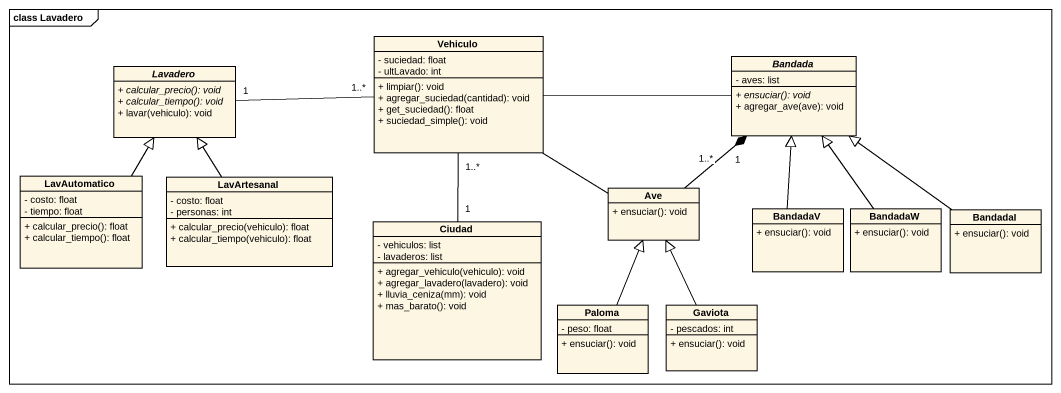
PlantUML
@startuml
mainframe class Lavadero
hide circle
hide empty members
skinparam classAttributeIconSize 0
abstract class Lavadero {
  {abstract} + calcular_precio(): void
  {abstract} + calcular_tiempo(): void
  + lavar(vehiculo): void
}
class Vehiculo {
  - suciedad: float
  - ultLavado: int
  + limpiar(): void
  + agregar_suciedad(cantidad): void
  + get_suciedad(): float
  + suciedad_simple(): void
}
abstract class Bandada {
  - aves: list
  {abstract} + ensuciar(): void
  + agregar_ave(ave): void
}
class LavAutomatico {
  - costo: float
  - tiempo: float
  + calcular_precio(): float
  + calcular_tiempo(): float
}
class LavArtesanal {
  - costo: float
  - personas: int
  + calcular_precio(vehiculo): float
  + calcular_tiempo(vehiculo): float
}
class Ave {
  + ensuciar(): void
}
class Ciudad {
  - vehiculos: list
  - lavaderos: list
  + agregar_vehiculo(vehiculo): void
  + agregar_lavadero(lavadero): void
  + lluvia_ceniza(mm): void
  + mas_barato(): void
}
class BandadaV {
  + ensuciar(): void
}
class BandadaW {
  + ensuciar(): void
}
class BandadaI {
  + ensuciar(): void
}
class Paloma {
  - peso: float
  + ensuciar(): void
}
class Gaviota {
  - pescados: int
  + ensuciar(): void
}
Vehiculo "1..*" -left- "1" Lavadero
Bandada -left- Vehiculo
LavAutomatico -up-|> Lavadero
LavArtesanal -up-|> Lavadero
Ave -up- Vehiculo
Ave "1..*" -up-* "1" Bandada
Ciudad "1" -up- "1..*" Vehiculo
BandadaV -up-|> Bandada
BandadaW -up-|> Bandada
BandadaI -up-|> Bandada
Paloma -up-|> Ave
Gaviota -up-|> Ave
@enduml
